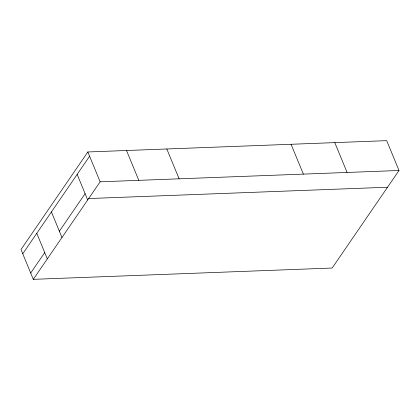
<?xml version="1.0" encoding="UTF-8"?>
<svg xmlns="http://www.w3.org/2000/svg" width="420" height="420" viewBox="0 0 420 420"><rect width="100%" height="100%" fill="white"/><g stroke="black" fill="none" stroke-linecap="round" stroke-linejoin="round"><path stroke-width="0.63" d="M87.843 151.966L21 249.506L33.296 279.342L332.157 268.034L399 170.494L386.705 140.658L87.843 151.966L100.139 181.802L33.296 279.342M22.759 253.769L89.602 156.23M30.702 273.047L44.725 252.588M59.367 231.221L85.103 193.667M100.139 181.802L399 170.494M88.662 198.55L387.524 187.241M334.787 142.622L347.083 172.457M291.065 144.275L303.361 174.111M166.824 148.979L179.12 178.815M126.514 150.502L138.81 180.338M77.159 174.384L87.696 199.957M51.424 211.942L61.961 237.515M36.776 233.31L47.318 258.883"/></g></svg>
